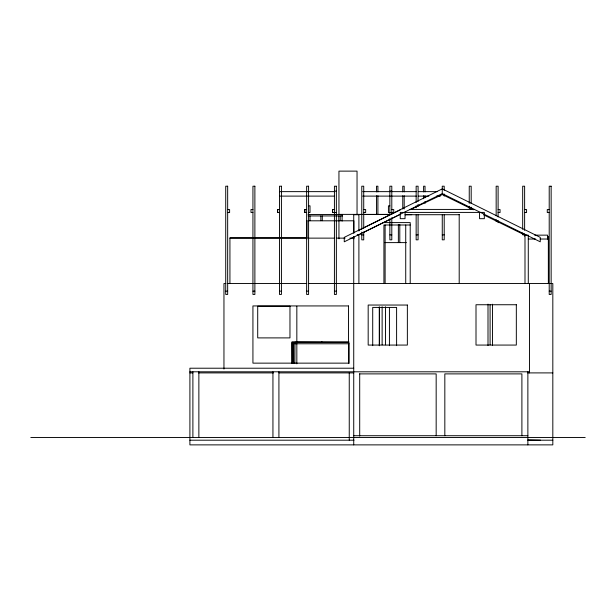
<?xml version="1.0" encoding="UTF-8"?>
<svg xmlns="http://www.w3.org/2000/svg" width="616" height="616" viewBox="0 0 616 616"><rect width="100%" height="100%" fill="white"/><g stroke="black" fill="none" stroke-linecap="round" stroke-linejoin="round"><path stroke-width="0.92" d="M358.897 230.245L361.476 228.975M363.201 228.128L389.905 214.992M391.63 214.145L400.246 209.91M442.257 193.624L344.259 241.811L344.259 237.36L442.257 188.889L540.255 237.36L540.255 241.811L442.257 193.624L442.265 186.209L444.205 186.209L444.205 190.313M357.172 234.727L358.897 234.727L361.476 233.456M363.201 232.609L389.905 219.473M391.63 218.626L400.246 214.383M410.287 209.694L442.319 194.556L473.327 209.779M411.734 214.676L405.089 214.715L459.197 214.715M334.419 191.129L336.359 191.129M389.859 191.129L391.799 191.129M279.487 191.638L334.465 191.638M362.739 191.638L416.408 191.638M418.326 191.638L437.491 191.638M279.487 196.111L334.465 196.111M362.739 196.111L416.408 196.111M418.326 196.111L428.867 196.111M436.536 196.111L440.371 196.111M308.585 205.844L310.017 205.844L310.017 212.505L308.585 212.505M389.859 205.844L388.426 205.844L388.426 212.505L393.74 212.543L393.74 209.555L391.799 209.555M410.11 209.425L474.397 209.425M227.666 209.571L229.606 209.571L229.606 212.559L227.666 212.559M252.937 209.517L250.989 209.517L250.989 212.505L252.937 212.505M279.487 209.517L277.546 209.517L277.546 212.505L279.487 212.505M306.637 209.517L304.697 209.517L304.697 212.505L306.637 212.505M334.419 209.517L332.478 209.517L332.478 212.505L336.359 212.505M363.725 209.517L365.665 209.517L365.665 212.505L363.725 212.505M471.841 209.555L473.134 209.555M498.105 209.555L500.046 209.555L500.046 212.543L498.105 212.543M524.624 209.555L526.572 209.555L526.572 212.543L524.624 212.543M549.21 209.555L547.27 209.555L547.27 212.543L549.21 212.543M390.629 214.383L338.946 214.383L338.946 171.125L357.041 171.125L357.041 214.383M308.108 214.499L342.611 214.499M356.987 214.499L390.529 214.499M353.73 214.715L358.897 214.715M308.108 215.939L342.611 215.939M307.931 220.805L353.884 220.805L353.884 233.164M382.651 222.599L410.21 222.599L410.21 283.537M410.21 224.994L383.922 224.994L383.922 283.537M389.859 234.889L391.799 234.889M416.147 234.889L418.087 234.889M442.265 234.889L444.205 234.889M523.331 234.889L524.624 234.889M361.777 234.935L363.725 234.935M483.66 214.853L524.994 235.143L528.282 235.143L528.282 283.537M534.703 235.143L547.555 235.143L547.555 239.031M306.984 237.838L229.93 237.838L229.93 283.537M229.93 238.13L306.706 238.13M308.624 238.13L334.534 238.13M336.452 238.13L345.091 238.13M349.888 238.13L353.73 238.13M528.282 239.031L535.62 239.031M540.209 239.031L548.363 239.031M384.6 242.612L406.406 242.612M225.88 283.537L223.955 283.537L223.955 369.061M227.373 283.537L306.76 283.537M308.547 283.537L552.822 283.537L552.822 444.875L189.905 444.875L189.905 368.214L353.73 368.214M225.725 291.145L227.666 291.145M252.937 291.145L254.878 291.145M279.487 291.145L281.427 291.145M306.637 291.145L308.585 291.145M334.419 291.145L336.359 291.145M549.21 291.145L551.151 291.145M348.933 341.788L291.992 341.788L292.038 363.417L294.872 363.417L294.987 342.265L348.718 342.535M348.895 343.774L294.664 343.774L294.664 342.535M189.905 371.802L529.475 371.802M189.905 372.903L192.785 372.903M198.529 372.903L273.419 372.903M279.002 372.903L353.73 372.903M527.681 372.903L552.822 372.903M359.705 373.889L436.167 373.889L436.167 435.72M353.73 435.72L527.873 435.72M30.8 437.514L585.2 437.514M528.066 439.901L540.578 440.201M189.905 440.201L354 440.201M527.873 440.201L552.822 440.201M548.34 236.344L548.363 283.537M529.475 283.537L529.475 372.903M527.873 371.802L527.873 444.875M524.994 235.143L524.994 283.537M524.624 230.353L524.624 186.209L522.684 186.209L522.684 229.321M524.624 233.903L524.624 236.09M522.684 232.948L522.684 234.858M521.898 435.72L521.898 373.889L444.829 373.889L444.829 435.72M498.105 216.963L498.105 186.209L496.165 186.209L496.165 215.8M498.105 220.551L498.105 222.699M496.165 219.612L496.165 221.521M492.484 304.212L492.484 345.553M490.097 304.858L490.097 344.806M488.003 304.142L488.003 345.53M479.556 212.412L479.556 218.688L484.33 218.688L484.33 212.412L400.246 212.412L400.246 218.688L405.02 218.688L405.089 212.143M471.194 203.565L471.194 186.209L469.246 186.209L469.246 203.388M471.194 207.207L471.194 209.117M469.246 206.245L469.246 208.347M459.197 214.383L459.197 283.537M444.205 193.994L444.205 196.111M444.205 214.845L444.205 239.824L442.265 239.824L442.265 214.845M425.032 191.915L425.032 186.209L423.6 186.209L423.6 191.915M425.032 195.719L425.032 197.798M425.032 201.417L425.032 203.38M423.6 195.719L423.6 198.722M418.087 201.478L418.087 186.209L416.147 186.209L416.147 202.587M418.087 204.343L418.087 206.406M418.087 214.845L418.087 239.824L416.147 239.824L416.147 214.845M416.147 205.844L416.147 207.746M405.728 224.994L405.728 283.537M404.196 191.915L404.196 186.209L402.764 186.209L402.764 191.915M404.196 195.719L404.196 208.963M402.764 195.719L402.764 209.024M399.799 224.501L399.799 242.596M398.367 224.501L398.367 242.596M396.604 345.661L396.604 307.43L372.711 307.43L372.711 345.661M391.799 214.045L391.799 186.209L389.859 186.209L389.859 214.999M391.799 217.71L391.799 239.824L389.859 239.824L389.859 218.657M389.428 307.492L389.428 345.684M385.539 306.76L385.539 344.806M385.115 224.994L385.115 283.537M382.128 306.76L382.128 344.806M379.441 307.546L379.441 345.699M379.279 306.76L379.279 345.699M377.908 191.915L377.908 186.209L376.476 186.209L376.476 191.915M377.908 195.719L377.908 214.645M376.476 195.719L376.476 214.645M363.725 228.397L363.725 186.209L361.777 186.209L361.777 229.352M363.725 232.07L363.725 239.87L361.777 239.824L361.777 232.07M359.705 373.72L359.705 436.066M358.897 214.383L358.897 231.031M358.897 234.727L358.897 283.537M353.884 236.968L353.884 238.869M353.73 214.383L353.73 232.925M353.73 236.636L353.73 444.875M349.249 372.903L349.249 440.201M348.895 363.448L348.895 342.535L291.992 342.535L292.053 363.448M348.81 343.512L348.81 363.471M342.103 214.383L342.103 221.105M340.209 215.939L340.209 220.697M338.946 220.805L338.946 238.869M338.777 215.939L338.777 220.697M332.617 209.517L332.617 212.505M322.284 215.939L322.284 220.697M321.868 341.788L321.868 342.535M320.851 215.939L320.851 220.697M310.017 215.939L310.017 220.697M306.984 220.805L306.984 238.869M304.835 209.517L304.835 212.505M296.835 306.26L296.835 341.757M296.835 343.674L296.835 363.825M293.678 342.511L293.678 363.417M293.231 342.511L293.231 363.417M278.917 371.802L278.917 437.514M277.685 209.517L277.685 212.505M272.942 371.802L272.942 437.514M198.868 371.802L198.868 437.514M192.893 371.802L192.893 437.514M227.666 186.209L225.725 186.209L225.725 294.448L227.666 294.448L227.666 186.209M254.878 186.209L252.937 186.209L252.937 294.448L254.878 294.448L254.878 186.209M281.427 186.209L279.487 186.209L279.487 294.448L281.427 294.448L281.427 186.209M308.585 186.209L306.637 186.209L306.637 294.448L308.585 294.448L308.585 186.209M336.359 186.209L334.419 186.209L334.419 294.448L336.359 294.448L336.359 186.209M551.151 186.209L549.21 186.209L549.21 294.448L551.151 294.448L551.151 186.209M516.331 304.743L476.006 304.743L476.006 345.068L516.331 345.068L516.331 304.743M407.361 305.043L368.175 305.043L368.175 345.068L407.361 345.068L407.361 305.043M348.464 305.936L252.93 305.936L252.93 363.14L348.464 363.14L348.464 305.936M289.967 306.237L257.711 306.237L257.711 337.899L289.967 337.899L289.967 306.237"/></g></svg>
